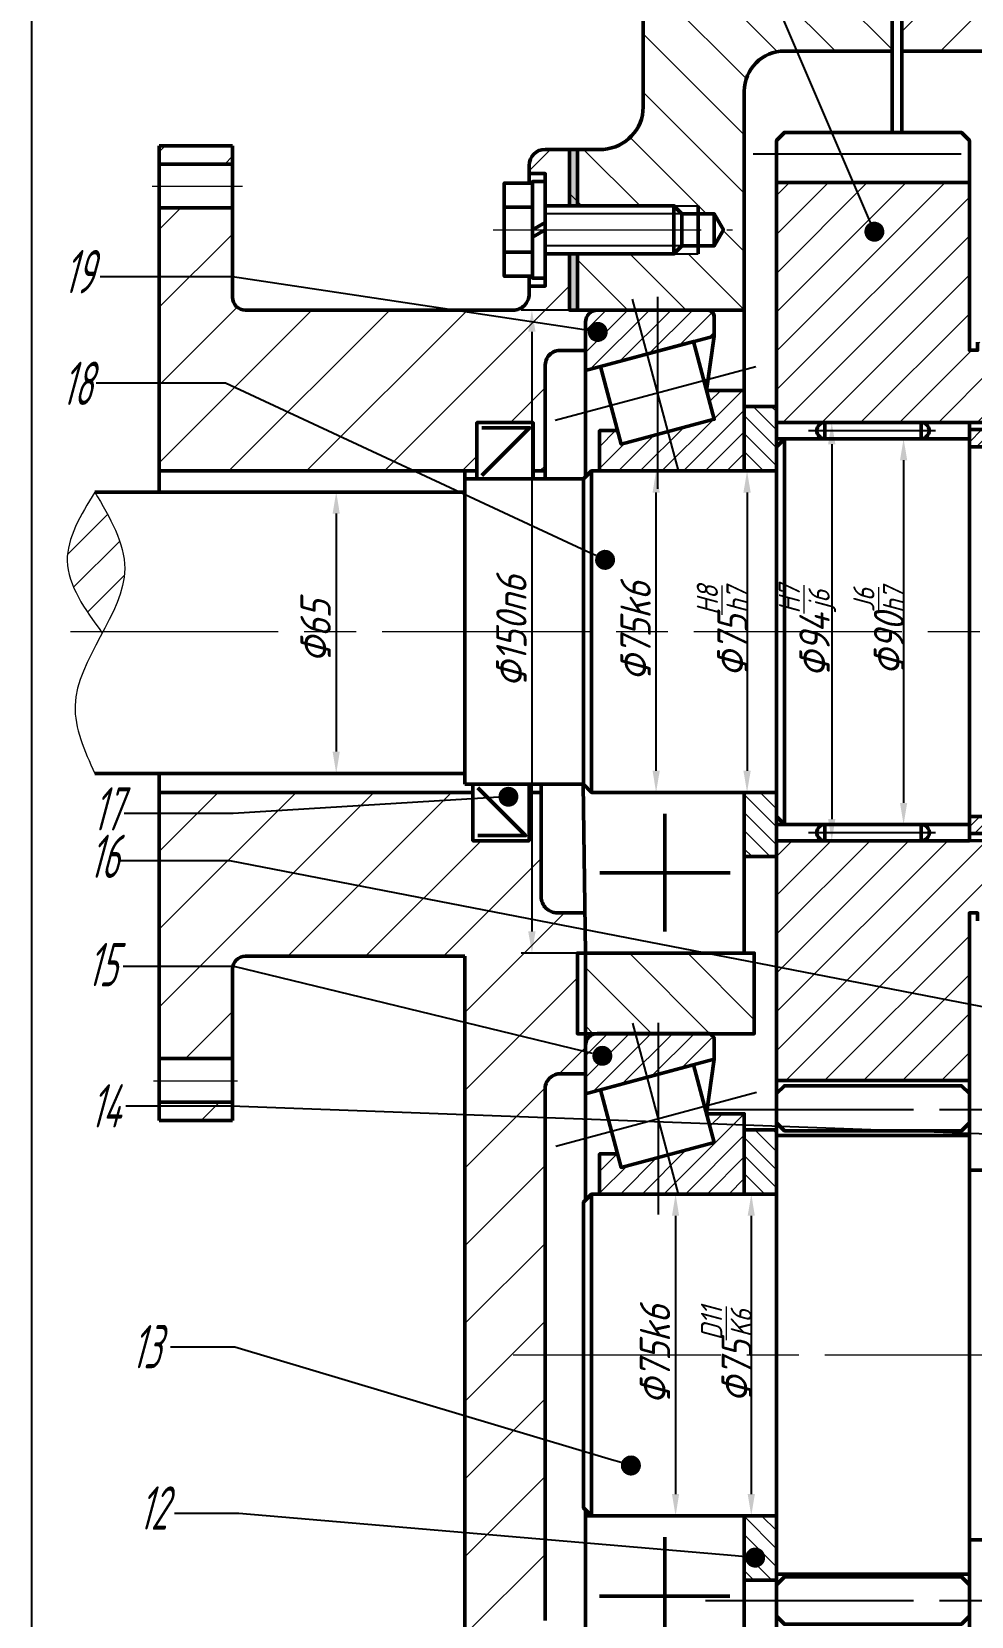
# Model space of a CAD drawing. Header units: millimetres. Extents: x 47 to 1236, y 39 to 880.
# Drawn here: x 186 to 294.5, y 511.2 to 694.2 of the extents above; entities that cross this region are included whole.
import ezdxf

# ---------------------------------------------------------------- set-up
doc = ezdxf.new("R2010")
doc.units = ezdxf.units.MM
doc.linetypes.add('ACAD_ISO08W100', pattern=[36, 24, -3, 6, -3])
doc.layers.get('Defpoints').update_dxf_attribs({"lineweight": 35})
for name, color, linetype, lineweight in [('中心线', 1, 'ACAD_ISO08W100', 35), ('剖面线', 6, 'Continuous', 35), ('尺寸', 4, 'Continuous', 25), ('粗实线', 7, 'Continuous', 50), ('细实线', 7, 'Continuous', 20)]:
    doc.layers.add(name, color=color, linetype=linetype, lineweight=lineweight)
doc.styles.get("Standard").update_dxf_attribs({"font": 'arial.ttf'})
doc.styles.add('工程字', font='gbenor.shx', dxfattribs={"width": 0.65, "oblique": 15, "height": 5, "bigfont": 'gbcbig.shx'})
doc.styles.add('工程字-35', font='gbeitc.shx', dxfattribs={"height": 3.5, "bigfont": 'gbcbig.shx'})
doc.dimstyles.new('GB-5', dxfattribs={"dimtxt": 5, "dimasz": 5, "dimexe": 2.5, "dimexo": 1, "dimgap": 1.25, "dimtad": 1, "dimdec": 0, "dimdsep": 46, "dimtxsty": '工程字', "dimcen": 5, "dimadec": 0, "dimazin": 0, "dimtol": 1, "dimtm": 0.029, "dimtfac": 0.7, "dimtdec": 0, "dimtix": 1, "dimtmove": 0, "dimatfit": 3, "dimtzin": 0, "dimarcsym": 0})
doc.dimstyles.new('ISO-25', dxfattribs={"dimtxt": 2.5, "dimasz": 2.5, "dimexe": 1.25, "dimexo": 0.625, "dimtad": 1, "dimtxsty": 'Standard', "dimcen": 2.5, "dimadec": 0, "dimazin": 0, "dimtfac": 1, "dimtmove": 0, "dimatfit": 3, "dimfxl": 1, "dimarcsym": 0})
pattern_1 = [(135, (-2345.199, -1236.9755), (-3.367596, -3.367596), [])]
pattern_2 = [(45, (-2345.199, -1236.9755), (-4.490128, 4.490128), [])]
pattern_3 = [(45, (-2345.1992, -1236.9755), (-2.245064, 2.245064), [])]
pattern_4 = [(135, (-841.3663, -1302.6162), (-1.042271, -1.042271), [])]

# ---------------------------------------------------------------- blocks, each defined once
blk = doc.blocks.new('*D45')
at = {"layer": 'Defpoints', "color": 0, "transparency": 16777216}
for p in [(527.72, 789.45), (527.72, 572.62), (186.04, 467.02)]:
    blk.add_point(p, dxfattribs=at)
at = {"layer": '尺寸', "color": 0, "lineweight": -2, "transparency": 16777216}
for p, q in [((186.04, 468.02), (186.04, 791.95)), ((527.72, 573.62), (527.72, 791.95)), ((191.04, 789.45), (522.72, 789.45))]:
    blk.add_line(p, q, dxfattribs=at)
at = {"layer": '尺寸', "color": 0, "transparency": 16777216}
for points in [[(191.04, 790.28), (191.04, 788.62), (186.04, 789.45)], [(522.72, 790.28), (522.72, 788.62), (527.72, 789.45)]]:
    blk.add_solid(points, dxfattribs=at)
at = {"layer": '尺寸', "color": 0, "lineweight": 20, "transparency": 16777216, "insert": (367.55, 793.2), "char_height": 5, "width": 5.653, "attachment_point": 5, "style": '工程字'}
blk.add_mtext('684', dxfattribs=at)
blk = doc.blocks.new('*D48')
at = {"layer": 'Defpoints', "color": 0, "transparency": 16777216}
for p in [(251.37, 662.08), (243.79, 587.81), (251.37, 587.81)]:
    blk.add_point(p, dxfattribs=at)
at = {"layer": '尺寸', "color": 0, "lineweight": -2, "transparency": 16777216}
for p, q in [((250.74, 662.08), (242.54, 662.08)), ((243.79, 659.58), (243.79, 590.31)), ((250.74, 587.81), (242.54, 587.81))]:
    blk.add_line(p, q, dxfattribs=at)
at = {"layer": '尺寸', "color": 0, "transparency": 16777216}
for points in [[(243.37, 659.58), (244.21, 659.58), (243.79, 662.08)], [(243.37, 590.31), (244.21, 590.31), (243.79, 587.81)]]:
    blk.add_solid(points, dxfattribs=at)
at = {"layer": '尺寸', "color": 0, "lineweight": 20, "transparency": 16777216, "insert": (241.42, 624.94), "char_height": 3.5, "attachment_point": 5, "rotation": 90, "style": '工程字-35'}
blk.add_mtext('Φ150n6', dxfattribs=at)
blk = doc.blocks.new('*D49')
at = {"layer": 'Defpoints', "color": 0, "transparency": 16777216}
for p in [(258.13, 643.5), (261.35, 643.5), (261.35, 606.38)]:
    blk.add_point(p, dxfattribs=at)
at = {"layer": '尺寸', "color": 0, "lineweight": -2, "transparency": 16777216}
for p, q in [((260.73, 643.5), (256.88, 643.5)), ((258.13, 608.88), (258.13, 641)), ((260.73, 606.38), (256.88, 606.38))]:
    blk.add_line(p, q, dxfattribs=at)
at = {"layer": '尺寸', "color": 0, "transparency": 16777216}
for points in [[(257.72, 641), (258.55, 641), (258.13, 643.5)], [(257.72, 608.88), (258.55, 608.88), (258.13, 606.38)]]:
    blk.add_solid(points, dxfattribs=at)
at = {"layer": '尺寸', "color": 0, "lineweight": 20, "transparency": 16777216, "insert": (255.76, 624.94), "char_height": 3.5, "attachment_point": 5, "rotation": 90, "style": '工程字-35'}
blk.add_mtext('Φ75k6', dxfattribs=at)
blk = doc.blocks.new('*D50')
at = {"layer": 'Defpoints', "color": 0, "transparency": 16777216}
for p in [(270.24, 643.5), (268.63, 606.38), (270.24, 606.38)]:
    blk.add_point(p, dxfattribs=at)
at = {"layer": '尺寸', "color": 0, "lineweight": -2, "transparency": 16777216}
for p, q in [((269.61, 643.5), (267.38, 643.5)), ((268.63, 641), (268.63, 608.88)), ((269.61, 606.38), (267.38, 606.38))]:
    blk.add_line(p, q, dxfattribs=at)
at = {"layer": '尺寸', "color": 0, "transparency": 16777216}
for points in [[(268.21, 641), (269.05, 641), (268.63, 643.5)], [(268.21, 608.88), (269.05, 608.88), (268.63, 606.38)]]:
    blk.add_solid(points, dxfattribs=at)
at = {"layer": '尺寸', "color": 0, "lineweight": 20, "transparency": 16777216, "insert": (265.76, 624.94), "char_height": 3.5, "attachment_point": 5, "rotation": 90, "style": '工程字-35'}
blk.add_mtext('Φ75{\\H0.7x;\\SH8/h7;}', dxfattribs=at)
blk = doc.blocks.new('*D51')
at = {"layer": 'Defpoints', "color": 0, "transparency": 16777216}
for p in [(277.49, 649.08), (277.49, 600.8), (278.41, 600.8)]:
    blk.add_point(p, dxfattribs=at)
at = {"layer": '尺寸', "color": 0, "lineweight": -2, "transparency": 16777216}
for p, q in [((278.11, 649.08), (279.66, 649.08)), ((278.41, 646.58), (278.41, 603.3)), ((278.11, 600.8), (279.66, 600.8))]:
    blk.add_line(p, q, dxfattribs=at)
at = {"layer": '尺寸', "color": 0, "transparency": 16777216}
for points in [[(277.99, 646.58), (278.83, 646.58), (278.41, 649.08)], [(277.99, 603.3), (278.83, 603.3), (278.41, 600.8)]]:
    blk.add_solid(points, dxfattribs=at)
at = {"layer": '尺寸', "color": 0, "lineweight": 20, "transparency": 16777216, "insert": (275.23, 624.94), "char_height": 3.5, "attachment_point": 5, "rotation": 90, "style": '工程字-35'}
blk.add_mtext('Φ94{\\H0.7x;\\SH7/j6;}', dxfattribs=at)
blk = doc.blocks.new('*D52')
at = {"layer": 'Defpoints', "color": 0, "transparency": 16777216}
for p in [(286.7, 647.23), (286.7, 602.66), (286.7, 602.66)]:
    blk.add_point(p, dxfattribs=at)
at = {"layer": '尺寸', "color": 0, "lineweight": -2, "transparency": 16777216}
for p, q in [((287.33, 647.23), (287.95, 647.23)), ((286.7, 644.73), (286.7, 605.16)), ((287.33, 602.66), (287.95, 602.66))]:
    blk.add_line(p, q, dxfattribs=at)
at = {"layer": '尺寸', "color": 0, "transparency": 16777216}
for points in [[(286.29, 644.73), (287.12, 644.73), (286.7, 647.23)], [(286.29, 605.16), (287.12, 605.16), (286.7, 602.66)]]:
    blk.add_solid(points, dxfattribs=at)
at = {"layer": '尺寸', "color": 0, "lineweight": 20, "transparency": 16777216, "insert": (283.83, 624.94), "char_height": 3.5, "attachment_point": 5, "rotation": 90, "style": '工程字-35'}
blk.add_mtext('Φ90{\\H0.7x;\\SJ6/h7;}', dxfattribs=at)
blk = doc.blocks.new('*D56')
at = {"layer": 'Defpoints', "color": 0, "transparency": 16777216}
for p in [(236.04, 641.07), (221.2, 608.58), (236.04, 608.58)]:
    blk.add_point(p, dxfattribs=at)
at = {"layer": '尺寸', "color": 0, "lineweight": -2, "transparency": 16777216}
for p, q in [((235.42, 641.07), (219.95, 641.07)), ((221.2, 638.57), (221.2, 611.08)), ((235.42, 608.58), (219.95, 608.58))]:
    blk.add_line(p, q, dxfattribs=at)
at = {"layer": '尺寸', "color": 0, "transparency": 16777216}
for points in [[(220.78, 638.57), (221.61, 638.57), (221.2, 641.07)], [(220.78, 611.08), (221.61, 611.08), (221.2, 608.58)]]:
    blk.add_solid(points, dxfattribs=at)
at = {"layer": '尺寸', "color": 0, "lineweight": 20, "transparency": 16777216, "insert": (218.82, 624.95), "char_height": 3.5, "attachment_point": 5, "rotation": 90, "style": '工程字-35'}
blk.add_mtext('Φ65', dxfattribs=at)
blk = doc.blocks.new('*D60')
at = {"layer": 'Defpoints', "color": 0, "transparency": 16777216}
for p in [(258.36, 559.97), (258.36, 522.83), (260.38, 522.83)]:
    blk.add_point(p, dxfattribs=at)
at = {"layer": '尺寸', "color": 0, "lineweight": -2, "transparency": 16777216}
for p, q in [((258.98, 559.97), (261.63, 559.97)), ((260.38, 557.47), (260.38, 525.33)), ((258.98, 522.83), (261.63, 522.83))]:
    blk.add_line(p, q, dxfattribs=at)
at = {"layer": '尺寸', "color": 0, "transparency": 16777216}
for points in [[(259.96, 557.47), (260.79, 557.47), (260.38, 559.97)], [(259.96, 525.33), (260.79, 525.33), (260.38, 522.83)]]:
    blk.add_solid(points, dxfattribs=at)
at = {"layer": '尺寸', "color": 0, "lineweight": 20, "transparency": 16777216, "insert": (258, 541.4), "char_height": 3.5, "attachment_point": 5, "rotation": 90, "style": '工程字-35'}
blk.add_mtext('Φ75k6', dxfattribs=at)
blk = doc.blocks.new('*D61')
at = {"layer": 'Defpoints', "color": 0, "transparency": 16777216}
for p in [(272.03, 559.97), (269.12, 522.83), (272.03, 522.83)]:
    blk.add_point(p, dxfattribs=at)
at = {"layer": '尺寸', "color": 0, "lineweight": -2, "transparency": 16777216}
for p, q in [((271.41, 559.97), (267.87, 559.97)), ((269.12, 557.47), (269.12, 525.33)), ((271.41, 522.83), (267.87, 522.83))]:
    blk.add_line(p, q, dxfattribs=at)
at = {"layer": '尺寸', "color": 0, "transparency": 16777216}
for points in [[(268.7, 557.47), (269.53, 557.47), (269.12, 559.97)], [(268.7, 525.33), (269.53, 525.33), (269.12, 522.83)]]:
    blk.add_solid(points, dxfattribs=at)
at = {"layer": '尺寸', "color": 0, "lineweight": 20, "transparency": 16777216, "insert": (266.25, 541.4), "char_height": 3.5, "attachment_point": 5, "rotation": 90, "style": '工程字-35'}
blk.add_mtext('Φ75{\\H0.7x;\\SD11/K6;}', dxfattribs=at)

msp = doc.modelspace()

# ---------------------------------------------------------------- hatches: boundary and pattern name
at = {"layer": '剖面线', "lineweight": 20}
h = msp.add_hatch(dxfattribs=at)
h.set_pattern_fill('ANSI31', color=256, scale=1.5, angle=90)
h.set_pattern_definition(pattern_1)
h.paths.add_polyline_path([(285.383, 701.283), (281.851, 701.283), (281.851, 710.569), (281.851, 717.528), (272.585, 717.528), (272.585, 713.34), (270.724, 713.34), (270.724, 705.793, -0.3522176), (269.284, 703.946), (274.397, 691.997), (285.383, 691.997)])
h.paths.add_polyline_path([(272.963, 691.997), (274.397, 691.997), (269.284, 703.946, -0.0568433), (268.863, 703.897), (261.259, 703.897, 0.4154904), (256.64, 699.244), (256.639, 685.622, -0.3952135), (252.062, 680.647), (248.12, 680.647), (248.12, 674.133), (260.177, 674.133), (262.969, 674.133), (262.969, 673.202), (264.83, 673.202), (265.902, 671.361), (264.83, 669.5), (262.969, 669.5), (262.969, 668.569), (260.177, 668.569), (249.05, 668.569), (249.05, 662.075), (251.356, 662.075), (264.082, 662.075), (268.31, 662.075), (268.31, 687.319, -0.4148511)])
h.paths.add_polyline_path([(281.851, 733.086), (281.689, 733.909), (281.333, 735.635), (272.585, 735.635), (270.724, 735.635), (270.724, 732.843), (272.585, 732.843), (272.585, 728.655), (277.218, 728.655), (281.851, 728.655)])
h = msp.add_hatch(dxfattribs=at)
h.set_pattern_fill('ANSI31', color=256, scale=1.5)
h.set_pattern_definition([(45, (-2345.199, -1236.9755), (-3.367596, 3.367596), [])])
h.paths.add_polyline_path([(413.466, 638.478), (392.783, 638.478, -0.4171524), (390.922, 640.304), (390.806, 664.875, 0.4152894), (386.164, 669.343), (376.504, 669.343), (373.969, 662.075), (375.791, 662.075), (375.791, 658.353), (377.657, 658.353, -0.4135025), (379.514, 656.5), (379.514, 593.372, -0.414925), (377.657, 591.51), (375.776, 591.51), (375.776, 587.808), (357.447, 587.808), (357.447, 578.621), (361.665, 578.522), (374.39, 578.522, -0.4142136), (375.776, 577.136), (375.776, 574.82), (383.596, 574.818, -0.4142136), (385.453, 572.961), (385.453, 541.399), (388.447, 541.399), (396.147, 541.399), (396.147, 561.559), (396.147, 593.123, -0.4142136), (398.004, 594.98), (404.658, 594.98), (404.658, 598.682), (407.212, 598.682)])
h.paths.add_polyline_path([(423.008, 623.715, -0.4418075), (427.64, 628.801), (430.623, 628.801), (431.845, 638.478), (413.466, 638.478), (407.212, 598.682), (418.741, 598.682), (423.008, 598.682)])
h.paths.add_polyline_path([(453.016, 638.087), (456.718, 638.087), (456.718, 654.332), (448.363, 654.332), (448.363, 650.145), (446.522, 650.145), (446.54, 640.319, -0.4109748), (444.733, 638.478), (431.845, 638.478), (430.623, 628.801), (453.016, 628.801)])
h.paths.add_polyline_path([(376.504, 669.343), (372.994, 669.343, -0.4142136), (368.351, 673.986), (368.351, 688.155), (359.934, 662.075), (373.969, 662.075)])
h.paths.add_polyline_path([(368.351, 699.153, 0.4142136), (363.709, 703.795), (358.56, 703.795), (354.651, 691.625, -0.3263429), (357.462, 686.91), (357.462, 662.075), (359.934, 662.075), (368.351, 688.155)])
h.paths.add_polyline_path([(358.56, 703.795), (338.008, 703.795), (332.73, 691.997), (352.829, 691.997, -0.1009146), (354.651, 691.625)])
h.paths.add_polyline_path([(338.008, 703.795), (326.631, 703.795), (321.854, 691.997), (332.73, 691.997)])
h.paths.add_polyline_path([(326.631, 703.795), (318.453, 703.795), (315.733, 691.997), (321.854, 691.997)])
h.paths.add_polyline_path([(318.453, 703.795), (294.874, 703.795, -0.4110162), (292.998, 705.636), (292.998, 713.34), (291.137, 713.34), (291.137, 717.528), (282.782, 717.528), (282.782, 710.569), (282.782, 701.283), (285.383, 701.283), (285.383, 701.269), (286.504, 701.283), (286.504, 691.997), (315.733, 691.997)])
h.paths.add_polyline_path([(292.998, 735.635), (291.137, 735.635), (282.782, 735.635), (282.782, 728.655), (291.137, 728.655), (291.137, 731.548), (291.137, 732.843), (292.998, 732.843)])
h = msp.add_hatch(dxfattribs=at)
h.set_pattern_fill('ANSI31', color=256, scale=2)
h.set_pattern_definition(pattern_2)
h.paths.add_polyline_path([(209.223, 681.066), (200.759, 681.066), (200.759, 678.95), (209.223, 678.95)])
h = msp.add_hatch(dxfattribs=at)
h.set_pattern_fill('ANSI31', color=256, scale=2)
h.set_pattern_definition(pattern_2)
h.paths.add_polyline_path([(248.12, 680.647), (245.328, 680.647, 0.4142136), (243.466, 678.772), (243.466, 677.855), (245.328, 677.855), (245.328, 674.133), (248.12, 674.133)])
h.paths.add_polyline_path([(248.12, 668.569), (245.328, 668.569), (245.328, 664.847), (243.466, 664.847), (243.466, 663.937, -0.4174182), (241.639, 662.075), (234.69, 662.075), (249.1, 659.898), (249.981, 659.772), (249.981, 660.69, -0.4142136), (251.367, 662.075), (251.356, 662.075), (249.05, 662.075), (248.12, 662.075)])
h = msp.add_hatch(color=256, dxfattribs=at)
h.dxf.hatch_style = 1
h.paths.add_polyline_path([(249.05, 680.647), (248.12, 680.647), (248.12, 674.133), (249.05, 674.133)])
h = msp.add_hatch(dxfattribs=at)
h.set_pattern_fill('ANSI31', color=256)
h.set_pattern_definition(pattern_3)
h.paths.add_polyline_path([(294.306, 676.803), (272.032, 676.803), (272.032, 649.087), (294.306, 649.087), (303.592, 649.087), (304.523, 650.018), (304.523, 653.72), (298.029, 654.813), (298.029, 653.72), (297.098, 653.72), (297.098, 654.651), (297.098, 658.373), (295.237, 658.373), (295.237, 657.443), (294.306, 657.443)])
h.paths.add_polyline_path([(294.306, 592.461), (295.237, 592.461), (295.237, 591.53), (297.098, 591.53), (297.098, 595.253), (297.098, 596.184), (298.029, 596.184), (298.029, 595.091), (304.523, 596.184), (304.523, 599.886), (303.592, 600.816), (294.306, 600.796), (272.032, 600.796), (272.032, 586.219), (294.306, 581.901)])
h.paths.add_polyline_path([(294.306, 581.901), (272.032, 586.219), (272.032, 573.1), (294.306, 573.1)])
h = msp.add_hatch(dxfattribs=at)
h.set_pattern_fill('ANSI31', color=256, scale=2)
h.set_pattern_definition(pattern_2)
h.paths.add_polyline_path([(209.223, 673.872), (200.759, 673.872), (200.759, 665.925), (209.223, 665.925)])
h.paths.add_polyline_path([(249.981, 659.772), (249.1, 659.898), (234.69, 662.075), (210.723, 662.075, -0.4142136), (209.223, 663.575), (209.223, 665.924), (209.218, 665.925), (200.759, 665.925), (200.759, 653.63), (208.408, 653.63), (230.169, 643.503), (237.438, 643.503), (237.438, 649.087), (243.932, 649.087), (243.932, 643.503), (244.397, 643.503), (245.328, 643.503), (245.328, 655.581, -0.4585551), (247.189, 657.422), (249.981, 657.422)])
h.paths.add_polyline_path([(208.408, 653.63), (200.759, 653.63), (200.759, 643.503), (230.169, 643.503)], flags=17)
h = msp.add_hatch(color=256, dxfattribs=at)
h.dxf.hatch_style = 1
h.paths.add_polyline_path([(243.001, 394.516), (243.932, 394.514), (243.932, 401.017), (243.001, 401.017)])
h.paths.add_polyline_path([(243.001, 406.58), (243.932, 406.58), (243.932, 417.707), (243.001, 417.707)])
h.paths.add_polyline_path([(248.12, 662.075), (249.05, 662.075), (249.05, 668.569), (248.12, 668.569)])
h = msp.add_hatch(dxfattribs=at)
h.set_pattern_fill('ANSI31', color=256, scale=0.5571)
h.set_pattern_definition([(45, (-1336.8045, -1169.7322), (-1.2507252, 1.2507252), [])])
h.paths.add_polyline_path([(268.31, 652.789), (263.969, 652.789), (264.85, 649.472), (258.277, 647.717), (258.277, 643.503), (268.31, 643.503)])
h.paths.add_polyline_path([(258.277, 647.717), (254.088, 646.599), (253.673, 648.157), (251.599, 648.157), (251.599, 643.503), (258.277, 643.503)])
h.paths.add_polyline_path([(258.277, 662.075), (255.722, 662.075), (257.081, 657.007), (258.277, 657.329)])
h.paths.add_polyline_path([(264.83, 661.351, 0.4102343), (264.092, 662.075), (258.277, 662.075), (258.277, 657.329), (262.463, 658.454), (264.83, 659.081)])
h.paths.add_polyline_path([(255.722, 662.075), (251.367, 662.075, 0.4142136), (249.981, 660.69), (249.981, 655.096), (251.701, 655.558), (251.7, 655.561), (257.081, 657.007)])
h = msp.add_hatch(dxfattribs=at)
h.set_pattern_fill('ANSI31', color=256, scale=0.46425, angle=90)
h.set_pattern_definition(pattern_4)
h.paths.add_polyline_path([(268.31, 643.503), (272.032, 643.503), (272.032, 650.948), (268.31, 650.948)])
h.paths.add_polyline_path([(268.31, 598.955), (272.032, 598.955), (272.032, 606.38), (268.31, 606.38)])
h = msp.add_hatch(dxfattribs=at)
h.set_pattern_fill('ANSI31', color=256, scale=0.3)
h.set_pattern_definition([(45, (-2345.1992, -1236.9755), (-0.6735192, 0.6735192), [])])
h.paths.add_polyline_path([(299.87, 648.274), (294.306, 648.274), (294.306, 646.295), (299.87, 646.295)])
h.paths.add_polyline_path([(299.87, 603.588), (294.306, 603.588), (294.306, 601.609), (299.87, 601.609)])
h = msp.add_hatch(dxfattribs=at)
h.set_pattern_fill('ANSI31', color=256)
h.set_pattern_definition(pattern_3)
edge = h.paths.add_edge_path()
edge.add_spline(control_points=[(194.282, 624.952), (195.574, 627.383), (198.217, 632.757), (195.058, 638.118), (193.321, 641.066)], knot_values=[0, 0, 0, 0, 7.7749731, 17.2751477, 17.2751477, 17.2751477, 17.2751477], degree=3, periodic=0)
edge.add_spline(control_points=[(193.321, 641.066), (191.707, 638.4), (188.379, 632.903), (192.101, 627.654), (194.059, 624.952)], knot_values=[0, 0, 0, 0, 8.5545261, 17.6380018, 17.6380018, 17.6380018, 17.6380018], degree=3, periodic=0)
edge.add_line((194.059, 624.952), (194.282, 624.952))
h = msp.add_hatch(dxfattribs=at)
h.set_pattern_fill('ANSI31', color=256, scale=2)
h.set_pattern_definition(pattern_2)
h.paths.add_polyline_path([(236.972, 605.62), (236.972, 606.367), (200.759, 606.367), (200.759, 603.949), (209.303, 603.949)], flags=17)
h.paths.add_polyline_path([(208.919, 598.453), (200.759, 598.453), (200.759, 586.266), (209.256, 586.266, -0.3539013), (210.723, 587.453), (236.042, 587.453), (236.042, 579.805), (249.671, 576.497), (249.961, 576.425), (249.961, 578.502), (249.05, 578.502), (249.05, 587.808), (249.961, 587.808), (249.925, 590.504)])
h.paths.add_polyline_path([(209.223, 585.953, -0.0526014), (209.256, 586.266), (200.759, 586.266), (200.759, 575.656), (209.223, 575.656)])
h.paths.add_polyline_path([(209.223, 570.116), (209.046, 570.122), (200.759, 570.122), (200.759, 568.462), (209.223, 568.462)])
h.paths.add_polyline_path([(209.223, 570.578), (200.759, 570.578), (200.759, 570.122), (209.046, 570.122), (209.223, 570.116)])
h.paths.add_polyline_path([(247.169, 573.869), (249.961, 573.869), (249.961, 576.425), (249.671, 576.497), (236.042, 579.805), (236.042, 569.129), (245.307, 568.787), (245.307, 572.008, -0.4487275)])
h.paths.add_polyline_path([(245.307, 568.787), (236.042, 569.129), (236.042, 539.901), (236.042, 534.363), (245.307, 531.597)])
h.paths.add_polyline_path([(245.307, 531.597), (236.042, 534.363), (236.042, 520.849), (245.307, 520.057)])
h.paths.add_polyline_path([(245.307, 510.749), (245.307, 520.057), (236.042, 520.849), (236.042, 502.226, -0.4142136), (234.18, 500.35), (219.331, 500.35, 0.4142136), (217.47, 498.475), (217.47, 496.627), (241.541, 491.975), (243.001, 491.975), (243.001, 504.255), (249.961, 504.275), (249.961, 508.908), (247.21, 508.888, -0.4184647)])
h.paths.add_polyline_path([(217.47, 496.627), (217.47, 490.904), (231.166, 488.049), (231.166, 490.113, -0.4472583), (233.027, 491.975), (241.541, 491.975)])
h.paths.add_polyline_path([(231.166, 488.049), (217.47, 490.904), (217.47, 485.13), (231.166, 481.768), (231.166, 482.709)])
h.paths.add_polyline_path([(231.166, 481.768), (217.47, 485.13), (217.47, 477.915), (218.4, 477.493), (218.4, 478.986), (224.895, 478.986), (224.895, 474.549), (226.29, 473.916), (226.29, 476.215, -0.4549319), (228.152, 478.056), (231.166, 478.056)])
h.paths.add_polyline_path([(226.29, 473.916), (224.895, 474.549), (224.895, 473.423), (226.29, 473.423)])
h.paths.add_polyline_path([(218.4, 477.493), (217.47, 477.915), (217.47, 473.423), (217.935, 473.423), (218.4, 473.423)])
h.paths.add_polyline_path([(244.862, 606.38), (243.932, 606.38), (243.466, 606.38), (243.466, 600.796), (236.972, 600.796), (236.972, 605.62), (209.303, 603.949), (200.759, 603.949), (200.759, 598.453), (208.919, 598.453), (249.925, 590.504), (249.9, 592.461), (246.724, 592.461, -0.4142136), (244.862, 594.309)])
h = msp.add_hatch(dxfattribs=at)
h.set_pattern_fill('ANSI31', color=256, scale=1.5, angle=90)
h.set_pattern_definition(pattern_1)
h.paths.add_polyline_path([(268.512, 504.255), (249.961, 504.255), (249.961, 504.275), (243.932, 504.257), (243.932, 491.975), (248.12, 491.975), (248.57, 491.975), (249.961, 491.975), (268.512, 491.975)])
h.paths.add_polyline_path([(269.463, 586.717), (263.833, 587.808), (250.911, 587.808), (249.961, 587.808), (249.961, 578.502), (249.981, 578.502), (250.911, 578.502), (251.115, 578.502, -0.0417859), (251.342, 578.522), (264.092, 578.522, -0.0656173), (264.279, 578.502), (269.463, 578.502)])
h = msp.add_hatch(dxfattribs=at)
h.set_pattern_fill('ANSI31', color=256, scale=0.5571)
h.set_pattern_definition([(45, (-1242.3344, -1091.4552), (-1.2507252, 1.2507252), [])])
h.paths.add_polyline_path([(264.83, 577.808, 0.4182592), (264.092, 578.522), (258.356, 578.522), (258.356, 573.811), (264.83, 575.548)])
h.paths.add_polyline_path([(258.356, 578.522), (255.727, 578.522), (257.077, 573.467), (258.356, 573.811)])
h.paths.add_polyline_path([(255.727, 578.522), (251.342, 578.522, 0.4163609), (249.981, 577.136), (249.981, 571.563), (251.701, 572.024), (251.7, 572.028), (254.26, 572.711), (257.077, 573.467)])
h.paths.add_polyline_path([(258.356, 564.205), (254.088, 563.066), (253.673, 564.624), (251.599, 564.624), (251.599, 559.97), (258.356, 559.97)])
h.paths.add_polyline_path([(259.472, 564.503), (258.356, 564.205), (258.356, 559.97), (260.683, 559.97)])
h.paths.add_polyline_path([(268.31, 569.256), (263.967, 569.256), (264.85, 565.939), (259.472, 564.503), (260.683, 559.97), (268.31, 559.97)])
h = msp.add_hatch(dxfattribs=at)
h.set_pattern_fill('ANSI31', color=256, scale=0.46425, angle=90)
h.set_pattern_definition(pattern_4)
h.paths.add_polyline_path([(272.032, 567.395), (268.31, 567.395), (268.31, 559.97), (272.032, 559.97)])
h.paths.add_polyline_path([(268.29, 515.402), (272.032, 515.402), (272.032, 522.827), (268.29, 522.827)])

# ---------------------------------------------------------------- linework, layer by layer
at = {"layer": '中心线', "lineweight": 20}
for p, q in [((199.956, 676.392), (210.38, 676.392)), ((239.314, 671.361), (266.952, 671.361)), ((190.501, 624.952), (387.631, 624.952)), ((200.114, 573.057), (209.804, 573.057)), ((241.618, 541.399), (388.447, 541.399))]:
    msp.add_line(p, q, dxfattribs=at)
at = {"layer": '中心线', "lineweight": 25}
for points in [[(269.352, 680.141), (296.625, 680.141)], [(255.384, 663.336), (260.685, 643.57)], [(258.277, 663.599), (258.277, 641.446)], [(246.483, 649.356), (270.072, 655.688)], [(275.714, 648.157), (290.402, 648.157)], [(275.714, 601.727), (290.402, 601.727)], [(255.403, 579.736), (260.683, 559.97)], [(258.356, 579.776), (258.356, 557.624)], [(246.542, 565.534), (270.151, 571.866)], [(263.839, 569.742), (301.144, 569.742)], [(263.839, 513.035), (301.144, 513.035)], [(263.839, 513.035), (301.144, 513.035)]]:
    msp.add_lwpolyline(points, dxfattribs=at)
at = {"layer": '尺寸', "lineweight": 25}
for points in [[(282.872, 672.204), (282.407, 673.276), (251.686, 745.072), (244.264, 745.072)], [(250.233, 659.736), (249.1, 659.898), (209.218, 665.925), (193.952, 665.925)], [(251.183, 633.729), (250.131, 634.214), (208.408, 653.63), (193.492, 653.63)], [(239.923, 605.809), (238.77, 605.728), (209.303, 603.949), (196.703, 603.949)], [(335.037, 574.002), (333.905, 574.224), (208.919, 598.453), (196.108, 598.453)], [(250.804, 576.214), (249.671, 576.497), (209.425, 586.266), (196.584, 586.266)], [(358.018, 564.641), (356.845, 564.682), (209.046, 570.122), (196.895, 570.122)], [(254.101, 528.961), (252.988, 529.305), (209.486, 542.289), (202.064, 542.289)], [(268.413, 518.082), (267.26, 518.183), (209.944, 523.077), (202.522, 523.077)]]:
    msp.add_lwpolyline(points, dxfattribs=at)
at = {"layer": '尺寸', "lineweight": 0, "transparency": 33554559}
for points in [[(283.337, 671.132), (282.407, 671.84), (282.245, 671.577)], [(282.609, 672.042), (283.337, 671.132), (282.407, 671.84)], [(282.872, 672.204), (282.609, 672.042), (283.337, 671.132)], [(283.337, 671.132), (283.155, 672.285), (282.872, 672.204)], [(283.459, 672.285), (283.337, 671.132), (283.155, 672.285)], [(283.762, 672.204), (283.459, 672.285), (283.337, 671.132)], [(283.337, 671.132), (284.025, 672.063), (283.762, 672.204)], [(284.247, 671.86), (283.337, 671.132), (284.025, 672.063)], [(284.389, 671.598), (284.247, 671.86), (283.337, 671.132)], [(282.245, 671.577), (282.184, 671.274), (283.337, 671.132)], [(282.184, 671.274), (283.337, 671.132), (282.184, 670.971)], [(283.337, 671.132), (282.184, 670.971), (282.265, 670.687)], [(282.265, 670.687), (282.407, 670.425), (283.337, 671.132)], [(282.407, 670.425), (283.337, 671.132), (282.629, 670.202)], [(283.337, 671.132), (282.629, 670.202), (282.892, 670.06)], [(282.892, 670.06), (283.196, 669.98), (283.337, 671.132)], [(283.196, 669.98), (283.337, 671.132), (283.499, 669.98)], [(283.337, 671.132), (284.47, 671.294), (284.389, 671.598)], [(284.49, 670.991), (283.337, 671.132), (284.47, 671.294)], [(283.782, 670.06), (284.045, 670.222), (283.337, 671.132)], [(284.045, 670.222), (283.337, 671.132), (284.247, 670.445)], [(283.337, 671.132), (284.247, 670.445), (284.409, 670.708)], [(284.409, 670.708), (284.49, 670.991), (283.337, 671.132)], [(283.337, 671.132), (283.499, 669.98), (283.782, 670.06)], [(251.264, 660.707), (251.386, 659.554), (250.961, 660.646)], [(251.568, 660.707), (251.264, 660.707), (251.386, 659.554)], [(251.386, 659.554), (251.851, 660.626), (251.568, 660.707)], [(251.386, 659.554), (250.314, 660.019), (250.233, 659.736)], [(250.233, 659.736), (250.233, 659.433), (251.386, 659.554)], [(250.233, 659.433), (251.386, 659.554), (250.314, 659.129)], [(250.476, 660.282), (251.386, 659.554), (250.314, 660.019)], [(251.386, 659.554), (250.314, 659.129), (250.456, 658.866)], [(250.456, 658.866), (250.658, 658.644), (251.386, 659.554)], [(250.698, 660.484), (250.476, 660.282), (251.386, 659.554)], [(250.658, 658.644), (251.386, 659.554), (250.921, 658.502)], [(251.386, 659.554), (250.961, 660.646), (250.698, 660.484)], [(251.386, 659.554), (250.921, 658.502), (251.204, 658.401)], [(251.204, 658.401), (251.507, 658.401), (251.386, 659.554)], [(252.114, 660.464), (251.386, 659.554), (251.851, 660.626)], [(252.316, 660.242), (252.114, 660.464), (251.386, 659.554)], [(251.386, 659.554), (252.458, 659.979), (252.316, 660.242)], [(252.539, 659.675), (251.386, 659.554), (252.458, 659.979)], [(252.539, 659.392), (252.539, 659.675), (251.386, 659.554)], [(251.507, 658.401), (251.386, 659.554), (251.811, 658.482)], [(251.386, 659.554), (251.811, 658.482), (252.073, 658.624)], [(252.073, 658.624), (252.296, 658.826), (251.386, 659.554)], [(252.296, 658.826), (251.386, 659.554), (252.458, 659.089)], [(251.386, 659.554), (252.458, 659.089), (252.539, 659.392)], [(251.102, 633.426), (252.234, 633.244), (251.082, 633.122)], [(251.183, 633.729), (251.102, 633.426), (252.234, 633.244)], [(252.234, 633.244), (251.345, 633.972), (251.183, 633.729)], [(251.567, 634.174), (252.234, 633.244), (251.345, 633.972)], [(251.85, 634.316), (251.567, 634.174), (252.234, 633.244)], [(252.234, 633.244), (252.133, 634.396), (251.85, 634.316)], [(252.437, 634.376), (252.234, 633.244), (252.133, 634.396)], [(252.72, 634.295), (252.437, 634.376), (252.234, 633.244)], [(252.234, 633.244), (252.983, 634.113), (252.72, 634.295)], [(253.185, 633.891), (252.234, 633.244), (252.983, 634.113)], [(253.326, 633.628), (253.185, 633.891), (252.234, 633.244)], [(252.234, 633.244), (253.387, 633.345), (253.326, 633.628)], [(253.387, 633.041), (252.234, 633.244), (253.387, 633.345)], [(252.234, 633.244), (251.082, 633.122), (251.142, 632.839)], [(251.142, 632.839), (251.284, 632.576), (252.234, 633.244)], [(251.284, 632.576), (252.234, 633.244), (251.486, 632.354)], [(252.234, 633.244), (251.486, 632.354), (251.749, 632.172)], [(251.749, 632.172), (252.032, 632.091), (252.234, 633.244)], [(252.032, 632.091), (252.234, 633.244), (252.336, 632.071)], [(253.286, 632.738), (253.387, 633.041), (252.234, 633.244)], [(252.234, 633.244), (252.336, 632.071), (252.639, 632.152)], [(252.639, 632.152), (252.902, 632.293), (252.234, 633.244)], [(252.902, 632.293), (252.234, 633.244), (253.124, 632.495)], [(252.234, 633.244), (253.124, 632.495), (253.286, 632.738)], [(241.075, 605.87), (239.943, 606.113), (239.923, 605.809)], [(239.923, 605.809), (239.983, 605.506), (241.075, 605.87)], [(240.044, 606.396), (241.075, 605.87), (239.943, 606.113)], [(239.983, 605.506), (241.075, 605.87), (240.105, 605.223)], [(240.206, 606.638), (240.044, 606.396), (241.075, 605.87)], [(241.075, 605.87), (240.105, 605.223), (240.307, 605)], [(241.075, 605.87), (240.448, 606.841), (240.206, 606.638)], [(240.307, 605), (240.57, 604.838), (241.075, 605.87)], [(240.711, 606.962), (241.075, 605.87), (240.448, 606.841)], [(240.57, 604.838), (241.075, 605.87), (240.853, 604.737)], [(241.015, 607.023), (240.711, 606.962), (241.075, 605.87)], [(241.075, 605.87), (240.853, 604.737), (241.156, 604.717)], [(241.075, 605.87), (241.318, 607.002), (241.015, 607.023)], [(241.601, 606.901), (241.075, 605.87), (241.318, 607.002)], [(241.844, 606.74), (241.601, 606.901), (241.075, 605.87)], [(241.075, 605.87), (242.046, 606.517), (241.844, 606.74)], [(242.188, 606.234), (241.075, 605.87), (242.046, 606.517)], [(242.228, 605.951), (242.188, 606.234), (241.075, 605.87)], [(241.075, 605.87), (242.208, 605.647), (242.228, 605.951)], [(241.156, 604.717), (241.439, 604.778), (241.075, 605.87)], [(241.439, 604.778), (241.075, 605.87), (241.723, 604.899)], [(241.075, 605.87), (241.723, 604.899), (241.945, 605.101)], [(241.945, 605.101), (242.107, 605.344), (241.075, 605.87)], [(242.107, 605.344), (241.075, 605.87), (242.208, 605.647)], [(251.087, 576.74), (251.916, 575.951), (250.905, 576.497)], [(251.309, 576.942), (251.087, 576.74), (251.916, 575.951)], [(251.916, 575.951), (251.593, 577.064), (251.309, 576.942)], [(251.896, 577.104), (251.916, 575.951), (251.593, 577.064)], [(252.199, 577.084), (251.896, 577.104), (251.916, 575.951)], [(251.916, 575.951), (252.483, 576.962), (252.199, 577.084)], [(252.725, 576.78), (251.916, 575.951), (252.483, 576.962)], [(252.907, 576.558), (252.725, 576.78), (251.916, 575.951)], [(251.916, 575.951), (253.029, 576.275), (252.907, 576.558)], [(250.804, 576.214), (250.763, 575.931), (251.916, 575.951)], [(250.763, 575.931), (251.916, 575.951), (250.804, 575.628)], [(251.916, 575.951), (250.905, 576.497), (250.804, 576.214)], [(251.916, 575.951), (250.804, 575.628), (250.925, 575.344)], [(250.925, 575.344), (251.127, 575.102), (251.916, 575.951)], [(251.127, 575.102), (251.916, 575.951), (251.37, 574.94)], [(251.916, 575.951), (251.37, 574.94), (251.653, 574.819)], [(251.653, 574.819), (251.957, 574.798), (251.916, 575.951)], [(253.089, 575.971), (251.916, 575.951), (253.029, 576.275)], [(253.049, 575.668), (253.089, 575.971), (251.916, 575.951)], [(251.957, 574.798), (251.916, 575.951), (252.24, 574.839)], [(251.916, 575.951), (252.24, 574.839), (252.523, 574.96)], [(252.523, 574.96), (252.766, 575.142), (251.916, 575.951)], [(252.766, 575.142), (251.916, 575.951), (252.948, 575.385)], [(251.916, 575.951), (252.948, 575.385), (253.049, 575.668)], [(254.101, 528.961), (254.06, 528.658), (255.213, 528.637)], [(255.213, 528.637), (254.222, 529.244), (254.101, 528.961)], [(254.424, 529.466), (255.213, 528.637), (254.222, 529.244)], [(254.667, 529.648), (254.424, 529.466), (255.213, 528.637)], [(255.213, 528.637), (254.95, 529.77), (254.667, 529.648)], [(255.254, 529.79), (255.213, 528.637), (254.95, 529.77)], [(255.557, 529.75), (255.254, 529.79), (255.213, 528.637)], [(255.213, 528.637), (255.82, 529.628), (255.557, 529.75)], [(256.062, 529.426), (255.213, 528.637), (255.82, 529.628)], [(256.245, 529.183), (256.062, 529.426), (255.213, 528.637)], [(255.213, 528.637), (256.346, 528.9), (256.245, 529.183)], [(254.06, 528.658), (255.213, 528.637), (254.081, 528.354)], [(255.213, 528.637), (254.081, 528.354), (254.202, 528.071)], [(254.202, 528.071), (254.384, 527.828), (255.213, 528.637)], [(254.384, 527.828), (255.213, 528.637), (254.606, 527.646)], [(255.213, 528.637), (254.606, 527.646), (254.889, 527.525)], [(254.889, 527.525), (255.193, 527.464), (255.213, 528.637)], [(255.193, 527.464), (255.213, 528.637), (255.496, 527.505)], [(256.386, 528.597), (255.213, 528.637), (256.346, 528.9)], [(256.325, 528.293), (256.386, 528.597), (255.213, 528.637)], [(255.213, 528.637), (255.496, 527.505), (255.779, 527.606)], [(255.779, 527.606), (256.022, 527.788), (255.213, 528.637)], [(256.022, 527.788), (255.213, 528.637), (256.204, 528.031)], [(255.213, 528.637), (256.204, 528.031), (256.325, 528.293)], [(269.566, 518.001), (268.473, 518.385), (268.413, 518.082)], [(268.413, 518.082), (268.413, 517.778), (269.566, 518.001)], [(268.413, 517.778), (269.566, 518.001), (268.514, 517.495)], [(268.615, 518.648), (269.566, 518.001), (268.473, 518.385)], [(269.566, 518.001), (268.514, 517.495), (268.676, 517.252)], [(268.817, 518.87), (268.615, 518.648), (269.566, 518.001)], [(268.676, 517.252), (268.898, 517.05), (269.566, 518.001)], [(269.566, 518.001), (269.06, 519.052), (268.817, 518.87)], [(268.898, 517.05), (269.566, 518.001), (269.161, 516.909)], [(269.363, 519.133), (269.566, 518.001), (269.06, 519.052)], [(269.566, 518.001), (269.161, 516.909), (269.464, 516.828)], [(269.667, 519.154), (269.363, 519.133), (269.566, 518.001)], [(269.464, 516.828), (269.768, 516.848), (269.566, 518.001)], [(269.566, 518.001), (269.95, 519.093), (269.667, 519.154)], [(270.233, 518.951), (269.566, 518.001), (269.95, 519.093)], [(270.455, 518.749), (270.233, 518.951), (269.566, 518.001)], [(269.566, 518.001), (270.617, 518.486), (270.455, 518.749)], [(270.698, 518.203), (269.566, 518.001), (270.617, 518.486)], [(270.718, 517.9), (270.698, 518.203), (269.566, 518.001)], [(269.768, 516.848), (269.566, 518.001), (270.051, 516.949)], [(269.566, 518.001), (270.051, 516.949), (270.314, 517.111)], [(270.314, 517.111), (270.516, 517.333), (269.566, 518.001)], [(270.516, 517.333), (269.566, 518.001), (270.658, 517.596)], [(269.566, 518.001), (270.658, 517.596), (270.718, 517.9)]]:
    msp.add_solid(points, dxfattribs=at)
at = {"layer": '粗实线', "lineweight": 50}
for p, q in [((256.64, 699.244), (256.639, 685.534)), ((200.759, 641.066), (200.759, 681.066)), ((200.759, 681.066), (209.223, 681.066)), ((209.223, 681.066), (209.223, 663.575)), ((200.759, 678.95), (209.223, 678.95)), ((200.759, 673.872), (209.223, 673.872)), ((264.83, 673.202), (264.83, 669.5)), ((264.082, 662.075), (268.31, 662.075)), ((247.189, 657.422), (249.981, 657.422)), ((298.939, 646.295), (294.306, 646.295)), ((272.032, 645.365), (272.032, 604.519)), ((237.438, 643.503), (200.759, 643.503)), ((250.669, 643.503), (272.032, 643.503)), ((200.759, 608.576), (200.759, 568.462)), ((236.972, 606.367), (200.759, 606.367)), ((249.706, 607.311), (249.961, 587.808)), ((272.032, 598.955), (272.032, 606.38)), ((272.032, 602.657), (272.032, 600.796)), ((298.939, 603.588), (294.306, 603.588)), ((249.961, 578.502), (249.961, 587.808)), ((209.223, 568.462), (209.223, 585.953)), ((200.759, 575.656), (209.223, 575.656)), ((200.759, 570.578), (209.223, 570.578)), ((200.759, 568.462), (209.223, 568.462)), ((250.669, 559.97), (272.032, 559.97)), ((272.032, 514.835), (272.032, 475.284))]:
    msp.add_line(p, q, dxfattribs=at)
for points in [[(286.504, 695.335), (286.504, 691.997), (286.504, 701.283), (285.383, 701.269), (285.383, 691.983)], [(272.963, 691.997), (285.383, 691.997)], [(285.383, 682.596), (285.383, 691.983)], [(286.504, 691.997), (352.829, 691.997)], [(286.504, 682.61), (286.504, 691.997)], [(268.31, 687.354), (268.31, 650.948)], [(295.237, 658.373), (295.237, 657.443), (294.306, 657.443), (294.306, 680.141), (294.306, 681.679), (293.376, 682.61), (272.943, 682.61), (272.032, 681.679), (272.032, 680.141), (272.032, 649.087)], [(252.062, 680.647), (245.328, 680.647)], [(248.12, 674.133), (248.12, 680.647)], [(249.05, 674.133), (249.05, 680.647)], [(243.466, 678.786), (243.466, 676.743), (243.466, 677.855), (245.328, 677.855), (245.328, 664.847), (243.466, 664.847)], [(245.328, 672.211), (243.851, 671.361), (243.851, 676.743), (240.594, 676.743), (240.594, 665.98), (243.851, 665.98)], [(240.594, 676.743), (240.594, 673.951), (243.851, 673.951)], [(260.177, 674.133), (245.328, 674.133), (245.328, 671.361), (245.328, 676.925), (243.851, 676.925), (243.851, 665.778), (245.328, 665.778)], [(294.306, 676.803), (272.032, 676.803)], [(262.969, 674.133), (262.969, 668.569)], [(261.108, 673.202), (264.83, 673.202), (265.902, 671.361), (264.83, 669.5), (261.108, 669.5)], [(243.851, 670.491), (245.328, 671.361)], [(240.594, 665.98), (240.594, 668.752), (243.851, 668.752)], [(260.177, 668.569), (245.328, 668.569)], [(249.05, 662.075), (248.12, 662.075), (248.12, 668.569)], [(251.356, 662.075), (249.05, 662.075), (249.05, 668.569)], [(243.466, 665.98), (243.466, 663.937)], [(210.723, 662.075), (241.625, 662.075)], [(264.83, 661.327), (264.83, 659.081), (249.981, 655.096)], [(251.356, 662.075), (264.082, 662.075)], [(251.367, 662.075), (264.092, 662.075)], [(249.981, 642.816), (249.981, 660.679)], [(268.31, 643.503), (268.31, 652.789), (263.96, 652.789), (264.83, 659.081)], [(245.328, 655.581), (245.328, 642.593)], [(312.878, 654.651), (304.523, 654.651), (304.523, 650.018), (303.592, 649.087), (294.306, 649.087)], [(272.032, 643.503), (272.032, 650.948), (268.31, 650.948)], [(237.438, 642.593), (237.438, 649.087), (243.932, 649.087), (243.932, 642.593)], [(238.004, 648.5), (243.527, 648.5), (238.004, 642.977)], [(251.599, 643.503), (251.599, 648.157), (253.683, 648.157)], [(272.032, 645.365), (272.032, 646.295), (272.943, 647.226), (272.943, 624.952), (272.943, 602.657), (272.032, 603.588), (272.032, 604.519)], [(294.306, 645.365), (294.306, 647.226), (294.306, 602.657), (272.032, 602.657), (294.306, 602.657), (294.306, 600.796)], [(236.042, 607.311), (249.738, 607.311), (250.669, 606.38), (250.669, 624.952), (250.669, 643.503), (249.738, 642.593), (249.738, 624.952), (249.738, 607.311)], [(249.738, 642.593), (236.042, 642.593), (236.042, 643.503)], [(236.972, 642.593), (236.042, 642.593), (236.042, 643.503), (236.972, 643.503), (237.438, 643.503)], [(236.042, 607.311), (249.738, 607.311), (250.669, 606.38), (250.669, 624.952), (250.669, 643.503), (249.738, 642.593), (249.738, 624.952), (249.738, 607.311)], [(236.042, 642.593), (236.042, 607.311)], [(249.738, 642.593), (236.042, 642.593)], [(243.932, 643.503), (244.397, 643.503), (245.328, 643.503)], [(268.31, 643.503), (251.134, 643.503), (250.669, 643.503)], [(236.042, 641.066), (193.321, 641.066)], [(193.321, 608.576), (236.042, 608.576)], [(236.042, 607.311), (236.972, 607.311)], [(236.972, 607.311), (236.972, 600.796), (243.466, 600.796), (243.466, 607.311)], [(237.539, 601.383), (243.062, 601.383), (237.539, 606.906)], [(243.466, 606.38), (243.932, 606.38), (244.862, 606.38)], [(244.862, 594.322), (244.862, 607.311)], [(250.669, 606.38), (272.032, 606.38)], [(250.669, 606.38), (268.31, 606.38)], [(268.31, 606.38), (268.31, 587.808)], [(259.145, 590.296), (259.145, 603.892)], [(295.237, 591.53), (295.237, 592.461), (294.306, 592.461), (294.306, 569.762), (294.306, 568.225), (293.376, 567.294), (272.943, 567.294), (272.032, 568.225), (272.032, 569.762), (272.032, 600.816)], [(272.032, 600.796), (294.306, 600.796)], [(312.878, 595.253), (304.523, 595.253), (304.523, 599.886), (303.592, 600.816), (294.306, 600.796)], [(272.032, 598.955), (268.31, 598.955)], [(266.671, 597.094), (251.619, 597.094)], [(249.981, 592.461), (246.724, 592.461)], [(210.723, 587.453), (236.042, 587.453)], [(236.042, 502.211), (236.042, 539.901), (236.042, 587.453)], [(247.169, 573.869), (249.961, 573.869), (249.961, 578.502), (249.961, 559.262), (249.961, 577.126)], [(251.356, 578.522), (264.082, 578.522)], [(264.83, 577.794), (264.83, 575.548), (249.981, 571.563)], [(249.981, 573.889), (249.981, 577.171)], [(249.981, 577.171), (249.981, 559.283), (249.981, 577.146)], [(268.31, 559.97), (268.31, 569.256), (263.96, 569.256), (264.83, 575.548)], [(294.306, 573.1), (272.032, 573.1)], [(245.307, 510.749), (245.307, 572.008)], [(294.306, 571.583), (293.376, 572.493), (272.943, 572.493), (272.032, 571.583)], [(272.032, 541.399), (272.032, 571.583)], [(294.306, 571.583), (294.306, 541.399)], [(272.032, 567.395), (268.31, 567.395)], [(294.306, 566.728), (272.032, 566.728)], [(251.599, 559.97), (251.599, 564.624), (253.683, 564.624)], [(294.306, 562.762), (326.797, 562.762), (326.797, 520.055), (294.306, 520.055)], [(272.032, 541.399), (272.032, 511.214)], [(294.306, 511.214), (294.306, 541.399)], [(248.565, 491.975), (249.961, 491.975), (268.512, 491.975), (268.512, 504.255), (249.961, 504.255), (249.961, 523.514)], [(268.29, 504.275), (249.961, 504.275), (249.961, 523.535)], [(272.032, 522.827), (249.961, 522.827)], [(268.29, 522.827), (268.29, 504.275)], [(259.125, 506.763), (259.125, 520.338)], [(272.032, 515.402), (268.29, 515.402)], [(294.306, 516.07), (272.032, 516.07)], [(294.306, 514.835), (293.376, 515.766), (272.943, 515.766), (272.032, 514.835)], [(294.306, 514.835), (294.306, 503.594)], [(266.651, 513.541), (251.599, 513.541)], [(294.306, 511.214), (293.376, 510.304), (272.943, 510.304), (272.032, 511.214)]]:
    msp.add_lwpolyline(points, dxfattribs=at)
for points in [[(261.108, 671.361), (261.108, 673.202), (260.177, 674.133), (260.177, 668.569), (261.108, 669.5)], [(251.7, 655.561), (262.463, 658.454), (264.85, 649.472), (254.088, 646.599)], [(294.306, 649.087), (294.306, 647.226), (272.032, 647.226), (272.032, 649.087)], [(283.159, 649.087), (277.596, 649.087), (277.596, 647.226), (288.743, 647.226), (288.743, 649.087)], [(294.306, 648.274), (299.87, 648.274), (299.87, 646.295), (294.306, 646.295)], [(236.972, 606.38), (236.972, 606.38)], [(283.159, 600.796), (277.596, 600.796), (277.596, 602.657), (288.743, 602.657), (288.743, 600.796)], [(294.306, 603.588), (299.87, 603.588), (299.87, 601.609), (294.306, 601.609)], [(250.911, 587.808), (250.911, 587.808), (249.981, 587.808), (249.05, 587.808), (249.05, 578.502), (249.981, 578.502), (250.911, 578.502), (269.463, 578.502), (269.463, 587.808), (250.911, 587.808)], [(251.7, 572.028), (262.463, 574.901), (264.85, 565.939), (254.088, 563.066)], [(249.738, 541.399), (249.738, 523.757), (250.669, 522.827), (250.669, 541.399), (250.669, 559.97), (249.738, 559.04)]]:
    msp.add_lwpolyline(points, close=True, dxfattribs=at)
for centre, radius, start, end in [((272.97, 687.336), 4.66, 90.08815, 179.78715), ((251.695, 685.578), 4.945, 274.25316, 359.48307), ((245.335, 678.779), 1.868, 90.21931, 179.78069), ((210.723, 663.575), 1.5, 180, 270), ((241.632, 663.91), 1.834, 269.78064, 0.84553), ((251.367, 660.69), 1.386, 90, 180), ((251.367, 660.69), 1.386, 90, 180), ((264.094, 661.339), 0.736, 359.04555, 90.17493), ((264.074, 661.32), 0.756, 0.55114, 88.66933), ((247.051, 655.7), 1.727, 85.41878, 183.95504), ((277.606, 648.157), 0.931, 90.62446, 269.37547), ((288.733, 648.157), 0.931, 270.62453, 89.37547), ((277.606, 601.727), 0.931, 90.62446, 269.37547), ((288.745, 601.727), 0.931, 269.88591, 90.11409), ((246.717, 594.316), 1.854, 179.79147, 270.20853), ((210.723, 585.953), 1.5, 90, 180), ((251.349, 577.153), 1.369, 89.70321, 180.71654), ((264.109, 577.801), 0.721, 359.44127, 91.349), ((247.066, 572.11), 1.762, 86.66583, 183.33417)]:
    msp.add_arc(centre, radius, start, end, dxfattribs=at)
at = {"layer": '细实线', "lineweight": 25}
for points in [[(260.177, 674.133), (262.969, 674.133)], [(261.108, 673.202), (245.328, 673.202)], [(261.108, 669.5), (245.328, 669.5)], [(260.177, 668.569), (262.969, 668.569)]]:
    msp.add_lwpolyline(points, dxfattribs=at)
at = {"layer": '细实线', "lineweight": 20}
for points in [[(193.321, 641.066), (190.137, 633.126), (194.188, 624.774)], [(193.321, 641.066), (196.778, 632.217), (191.047, 616.4), (193.321, 608.576)]]:
    msp.add_spline(points, degree=3, dxfattribs=at)

# ---------------------------------------------------------------- texts
at = {"layer": '尺寸', "lineweight": 20, "char_height": 5, "attachment_point": 1, "style": '工程字'}
for s, insert in [('19', (189.725, 669.019)), ('18', (189.508, 656.117)), ('17', (193.092, 606.97)), ('16', (192.664, 601.492)), ('15', (192.455, 588.983)), ('14', (192.795, 572.671)), ('13', (197.556, 544.853)), ('12', (198.406, 526.222))]:
    msp.add_mtext_dynamic_manual_height_columns(s, width=11.14604, gutter_width=12.5, heights=[0], dxfattribs=dict(at, insert=insert))

# ---------------------------------------------------------------- dimensions: what is measured, and where the dimension line sits
at = {"layer": '尺寸', "lineweight": 20}
dim = msp.add_linear_dim(base=(527.722, 789.45), p1=(186.04, 467.022), p2=(527.722, 572.623), text='684', dimstyle='GB-5', override={"dimpost": '%%c<>'}, dxfattribs=at)
dim.commit()
dim.dimension.update_dxf_attribs({"geometry": '*D45', "text_midpoint": (367.554, 789.45), "dimtype": 160})
for base, p1, p2, text, picture, middle in [((243.791, 587.808), (251.367, 662.075), (251.367, 587.808), 'Φ150n6', '*D48', (241.416, 624.942)), ((278.41, 600.796), (277.487, 649.08), (277.487, 600.796), 'Φ94{\\H0.7x;\\SH7/j6;}', '*D51', (275.233, 624.938)), ((286.704, 602.657), (286.704, 647.226), (286.704, 602.657), 'Φ90{\\H0.7x;\\SJ6/h7;}', '*D52', (283.834, 624.942)), ((258.132, 643.503), (261.35, 606.38), (261.35, 643.503), 'Φ75k6', '*D49', (255.757, 624.942)), ((268.631, 606.38), (270.236, 643.503), (270.236, 606.38), 'Φ75{\\H0.7x;\\SH8/h7;}', '*D50', (265.76, 624.942)), ((260.375, 522.827), (258.356, 559.97), (258.356, 522.827), 'Φ75k6', '*D60', (258, 541.399)), ((269.117, 522.827), (272.032, 559.97), (272.032, 522.827), 'Φ75{\\H0.7x;\\SD11/K6;}', '*D61', (266.247, 541.399))]:
    dim = msp.add_linear_dim(base=base, p1=p1, p2=p2, angle=90, text=text, dimstyle='ISO-25', override={"dimtxsty": '工程字-35'}, dxfattribs=at)
    dim.commit()
    dim.dimension.update_dxf_attribs({"geometry": picture, "text_midpoint": middle})
dim = msp.add_linear_dim(base=(221.197, 608.576), p1=(236.042, 641.066), p2=(236.042, 608.576), angle=90, text='Φ65', dimstyle='ISO-25', override={"dimtxsty": '工程字-35'}, dxfattribs=at)
dim.commit()
dim.dimension.update_dxf_attribs({"geometry": '*D56', "text_midpoint": (221.197, 624.952), "dimtype": 160})

doc.saveas('drawing.dxf')
